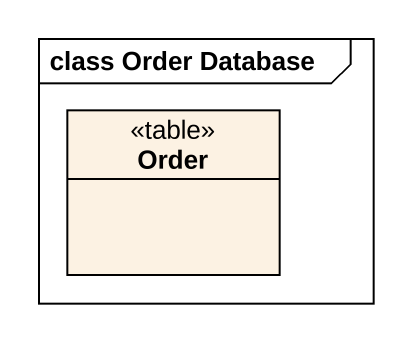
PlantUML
@startuml
mainframe class Order Database
hide circle
hide empty members
class Order <<table>>
@enduml
